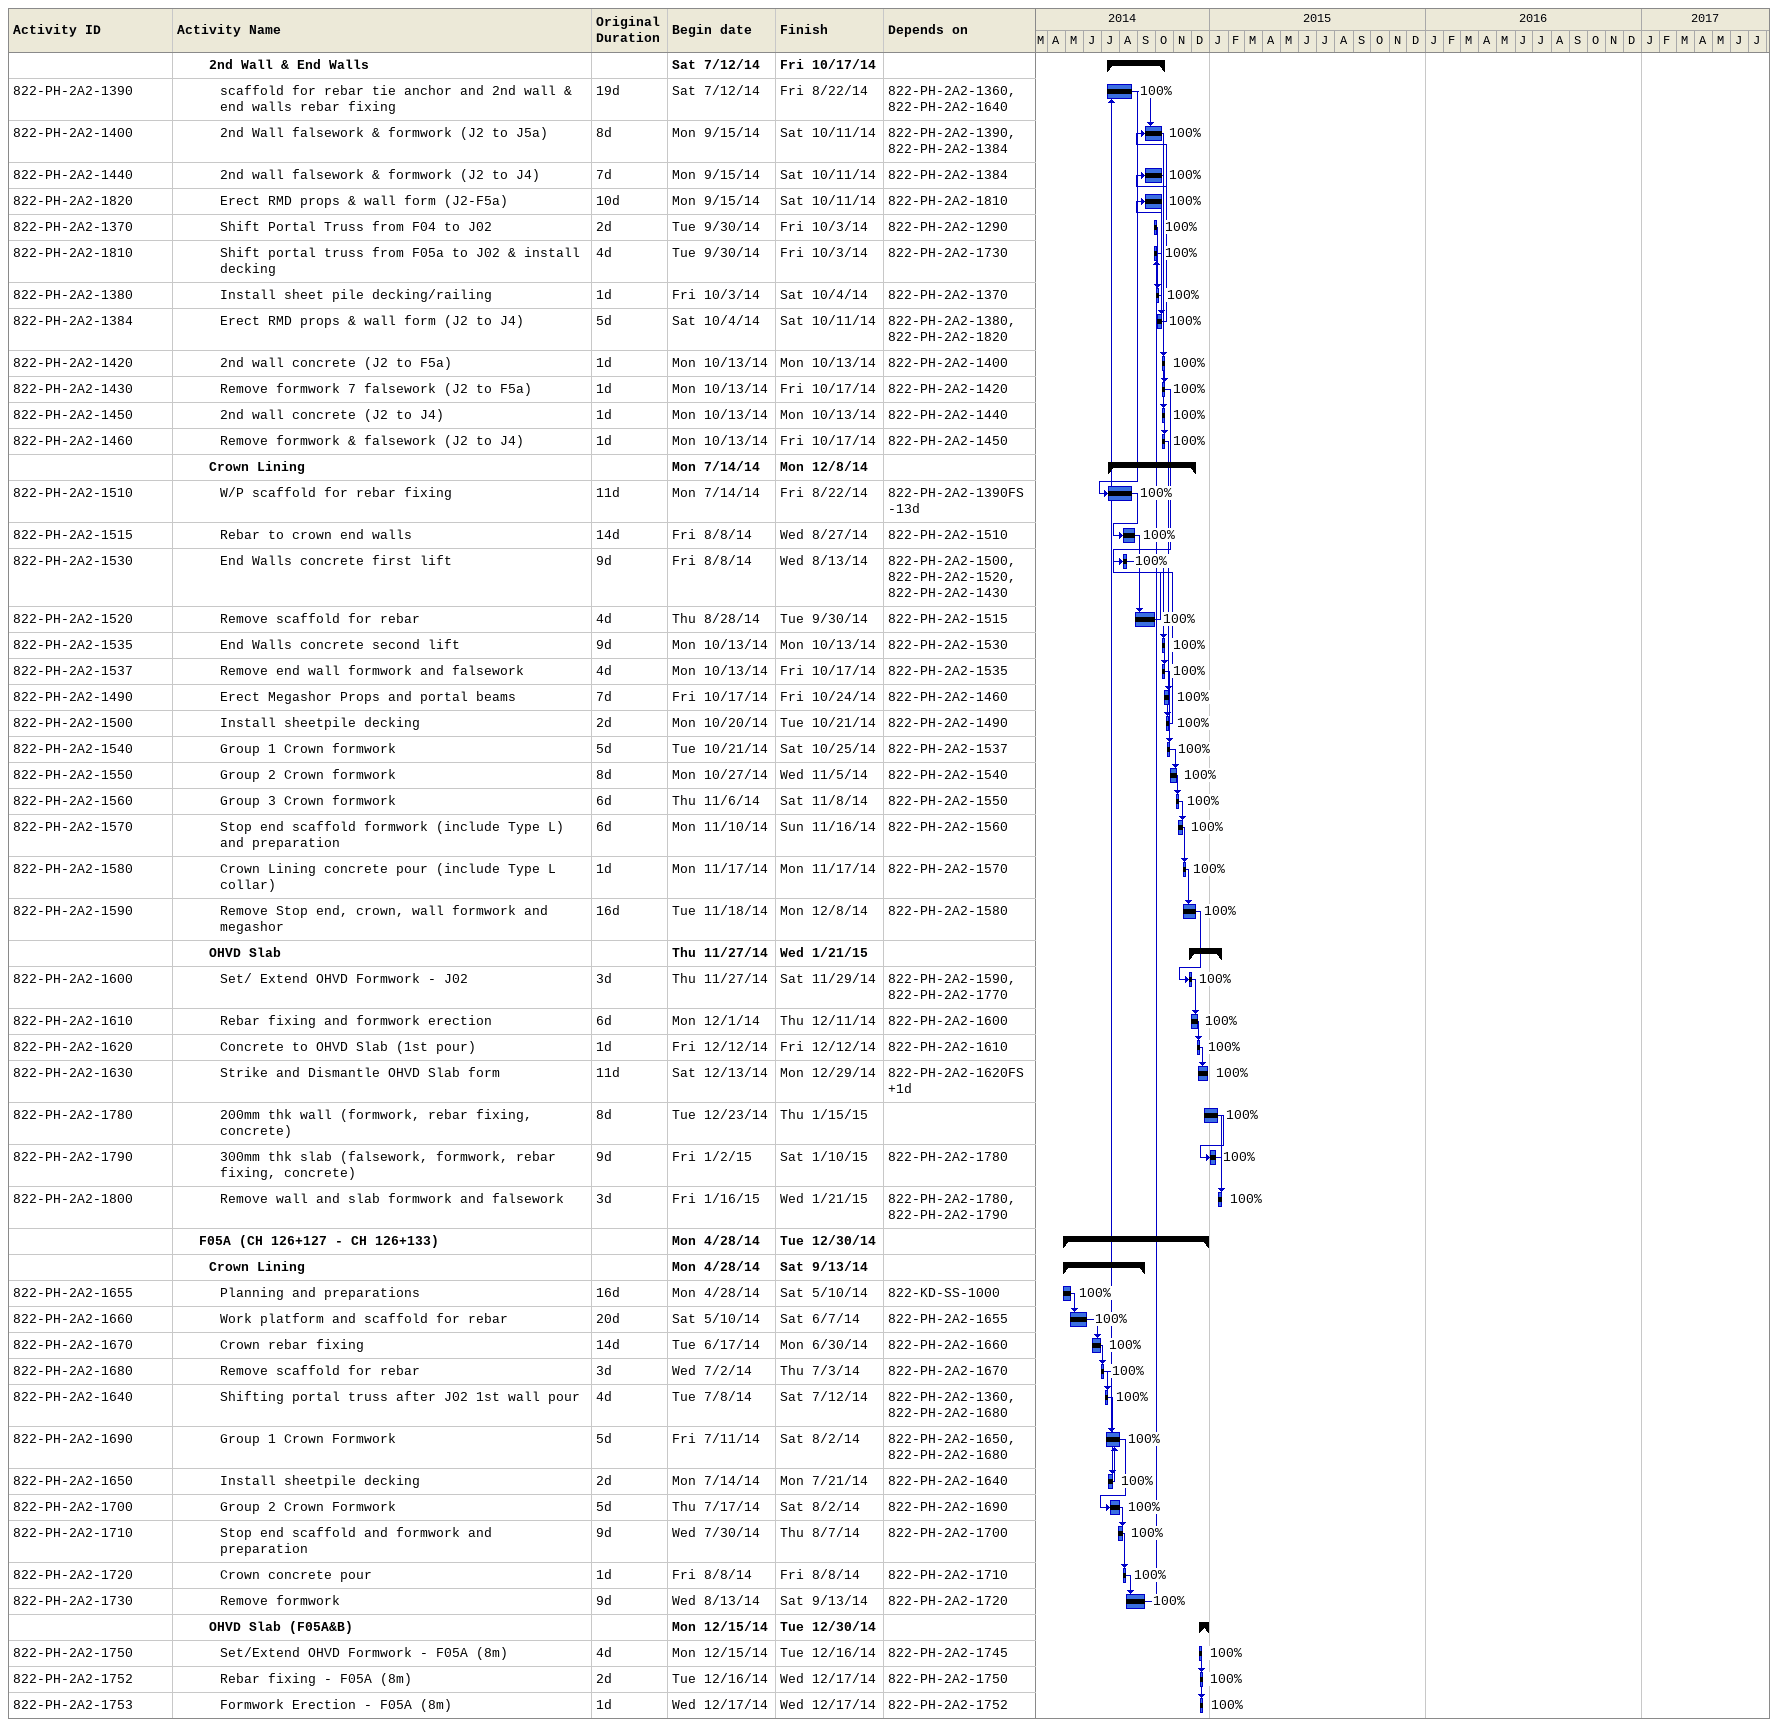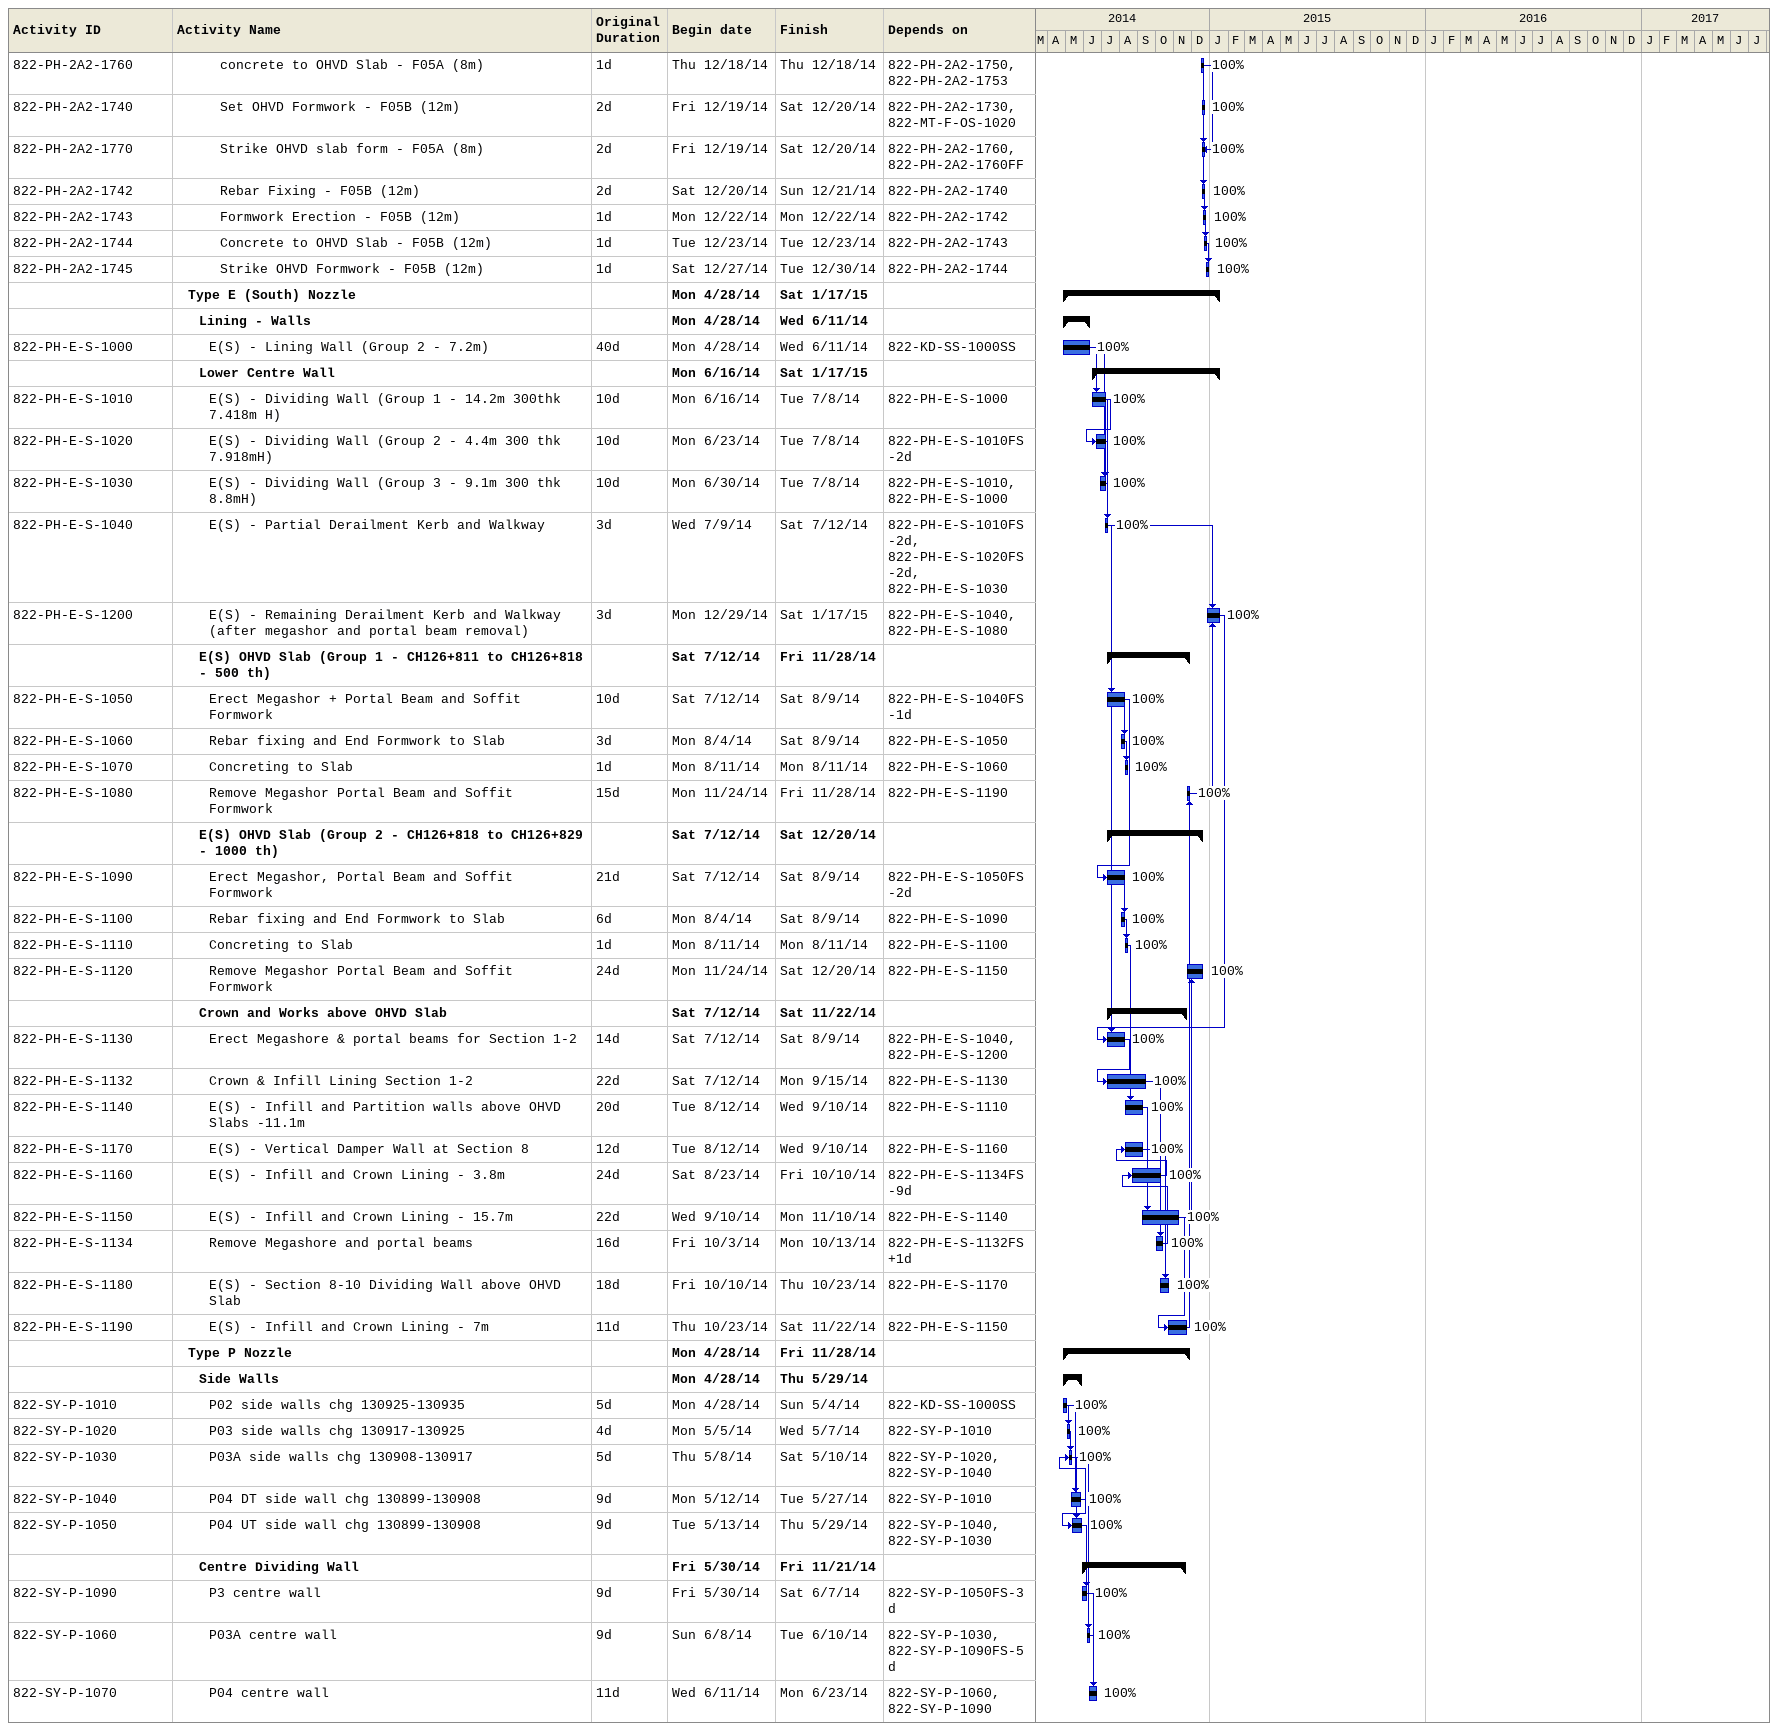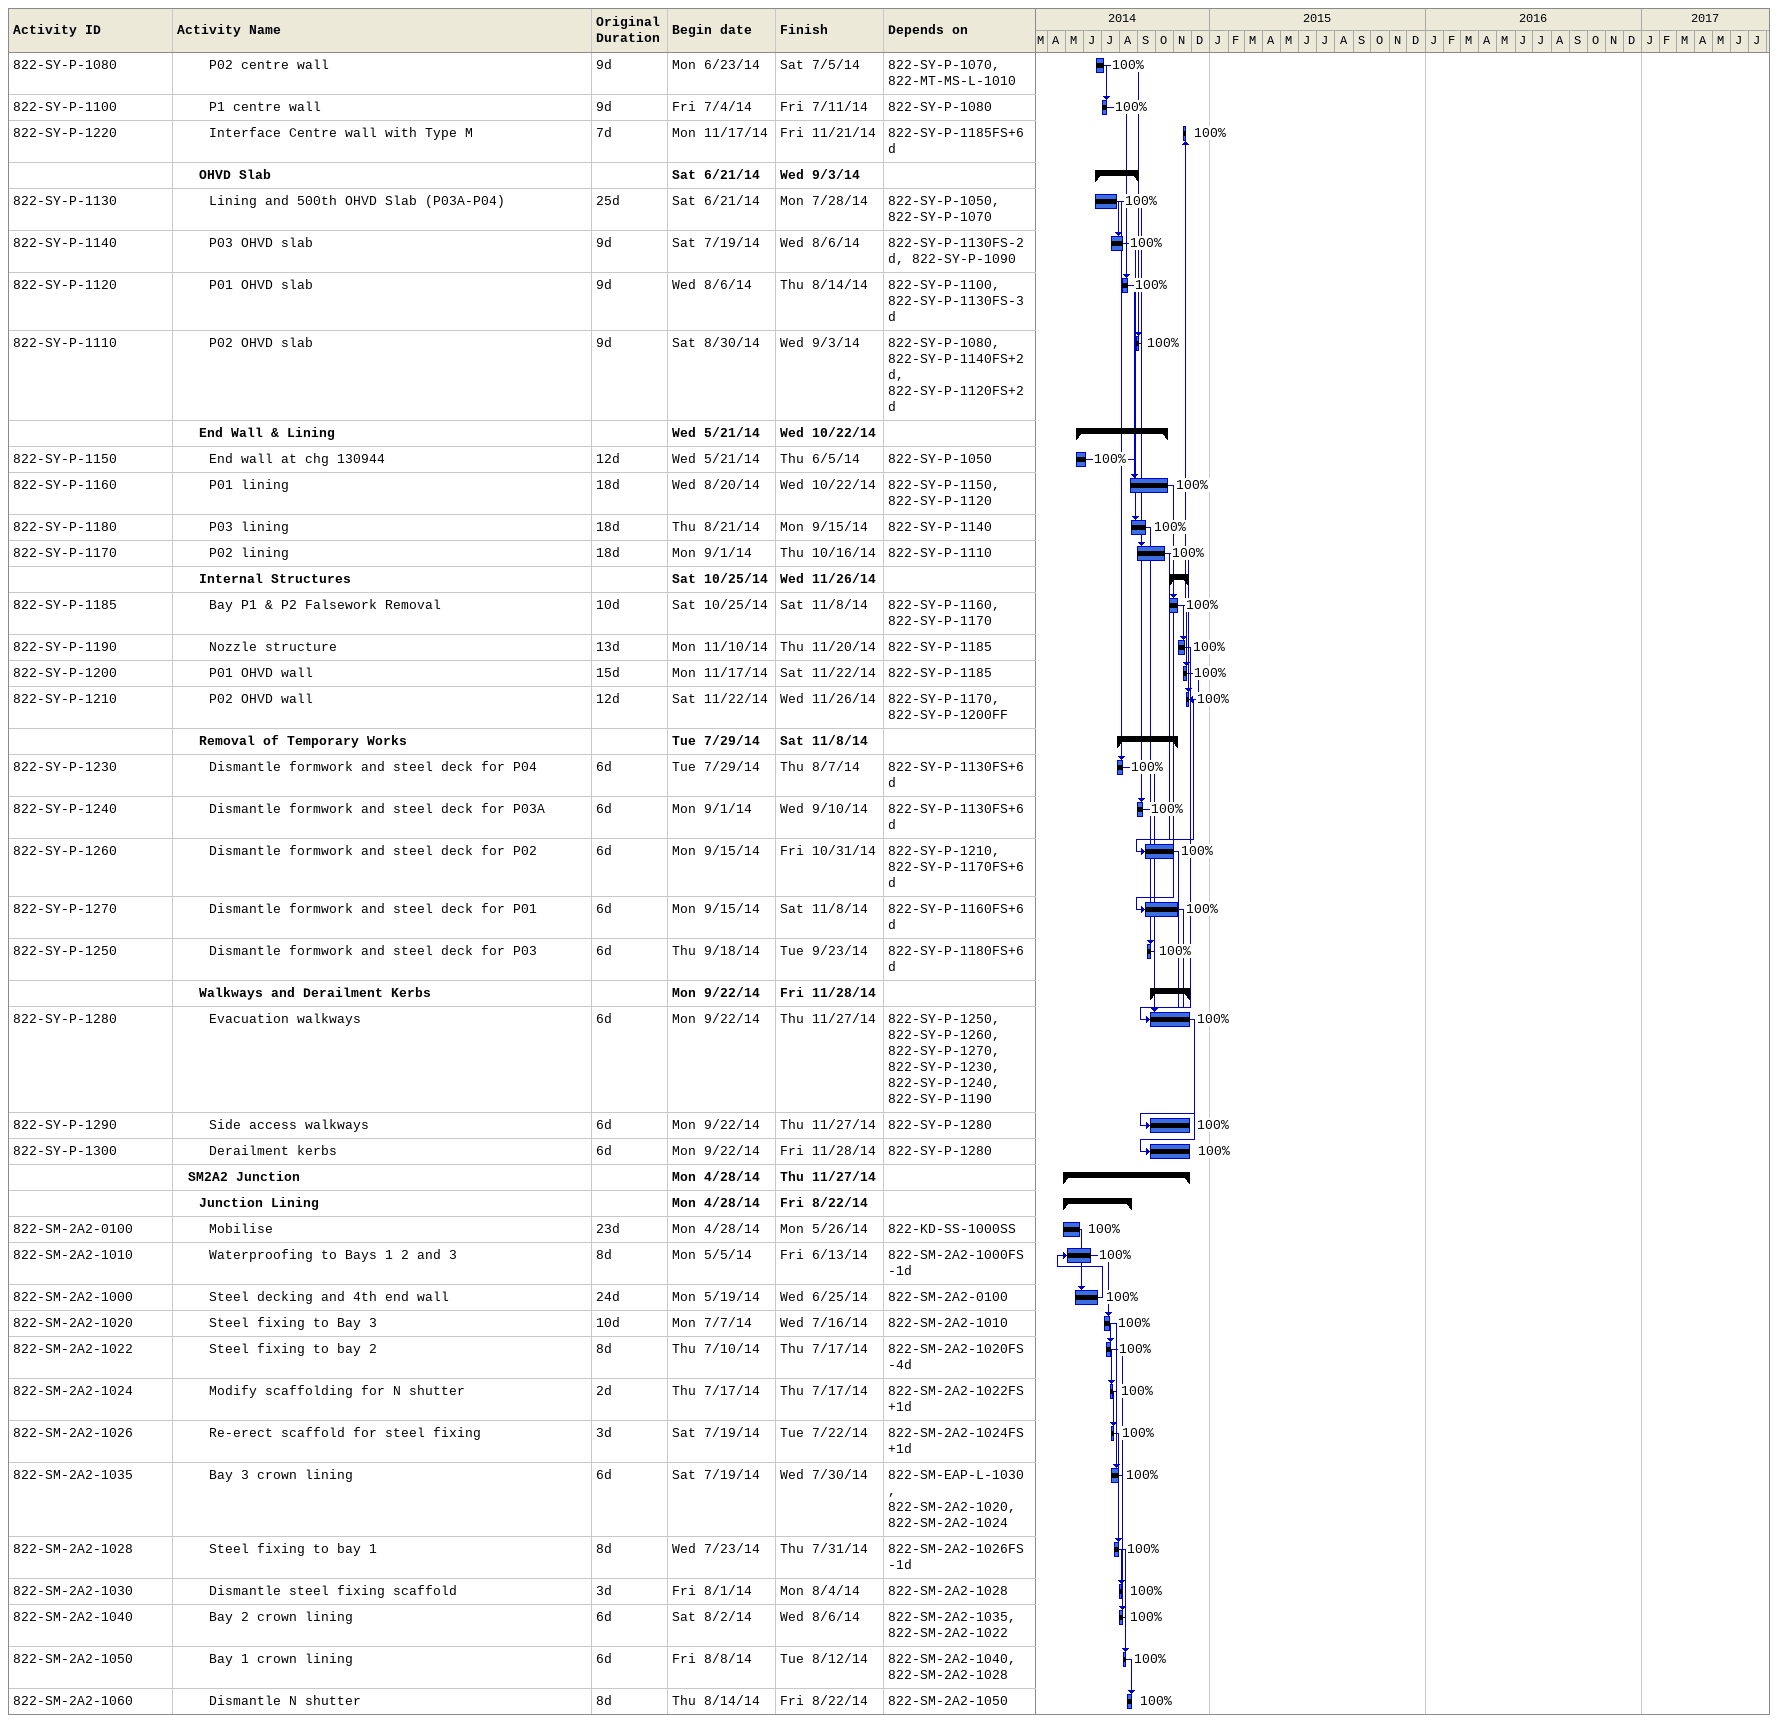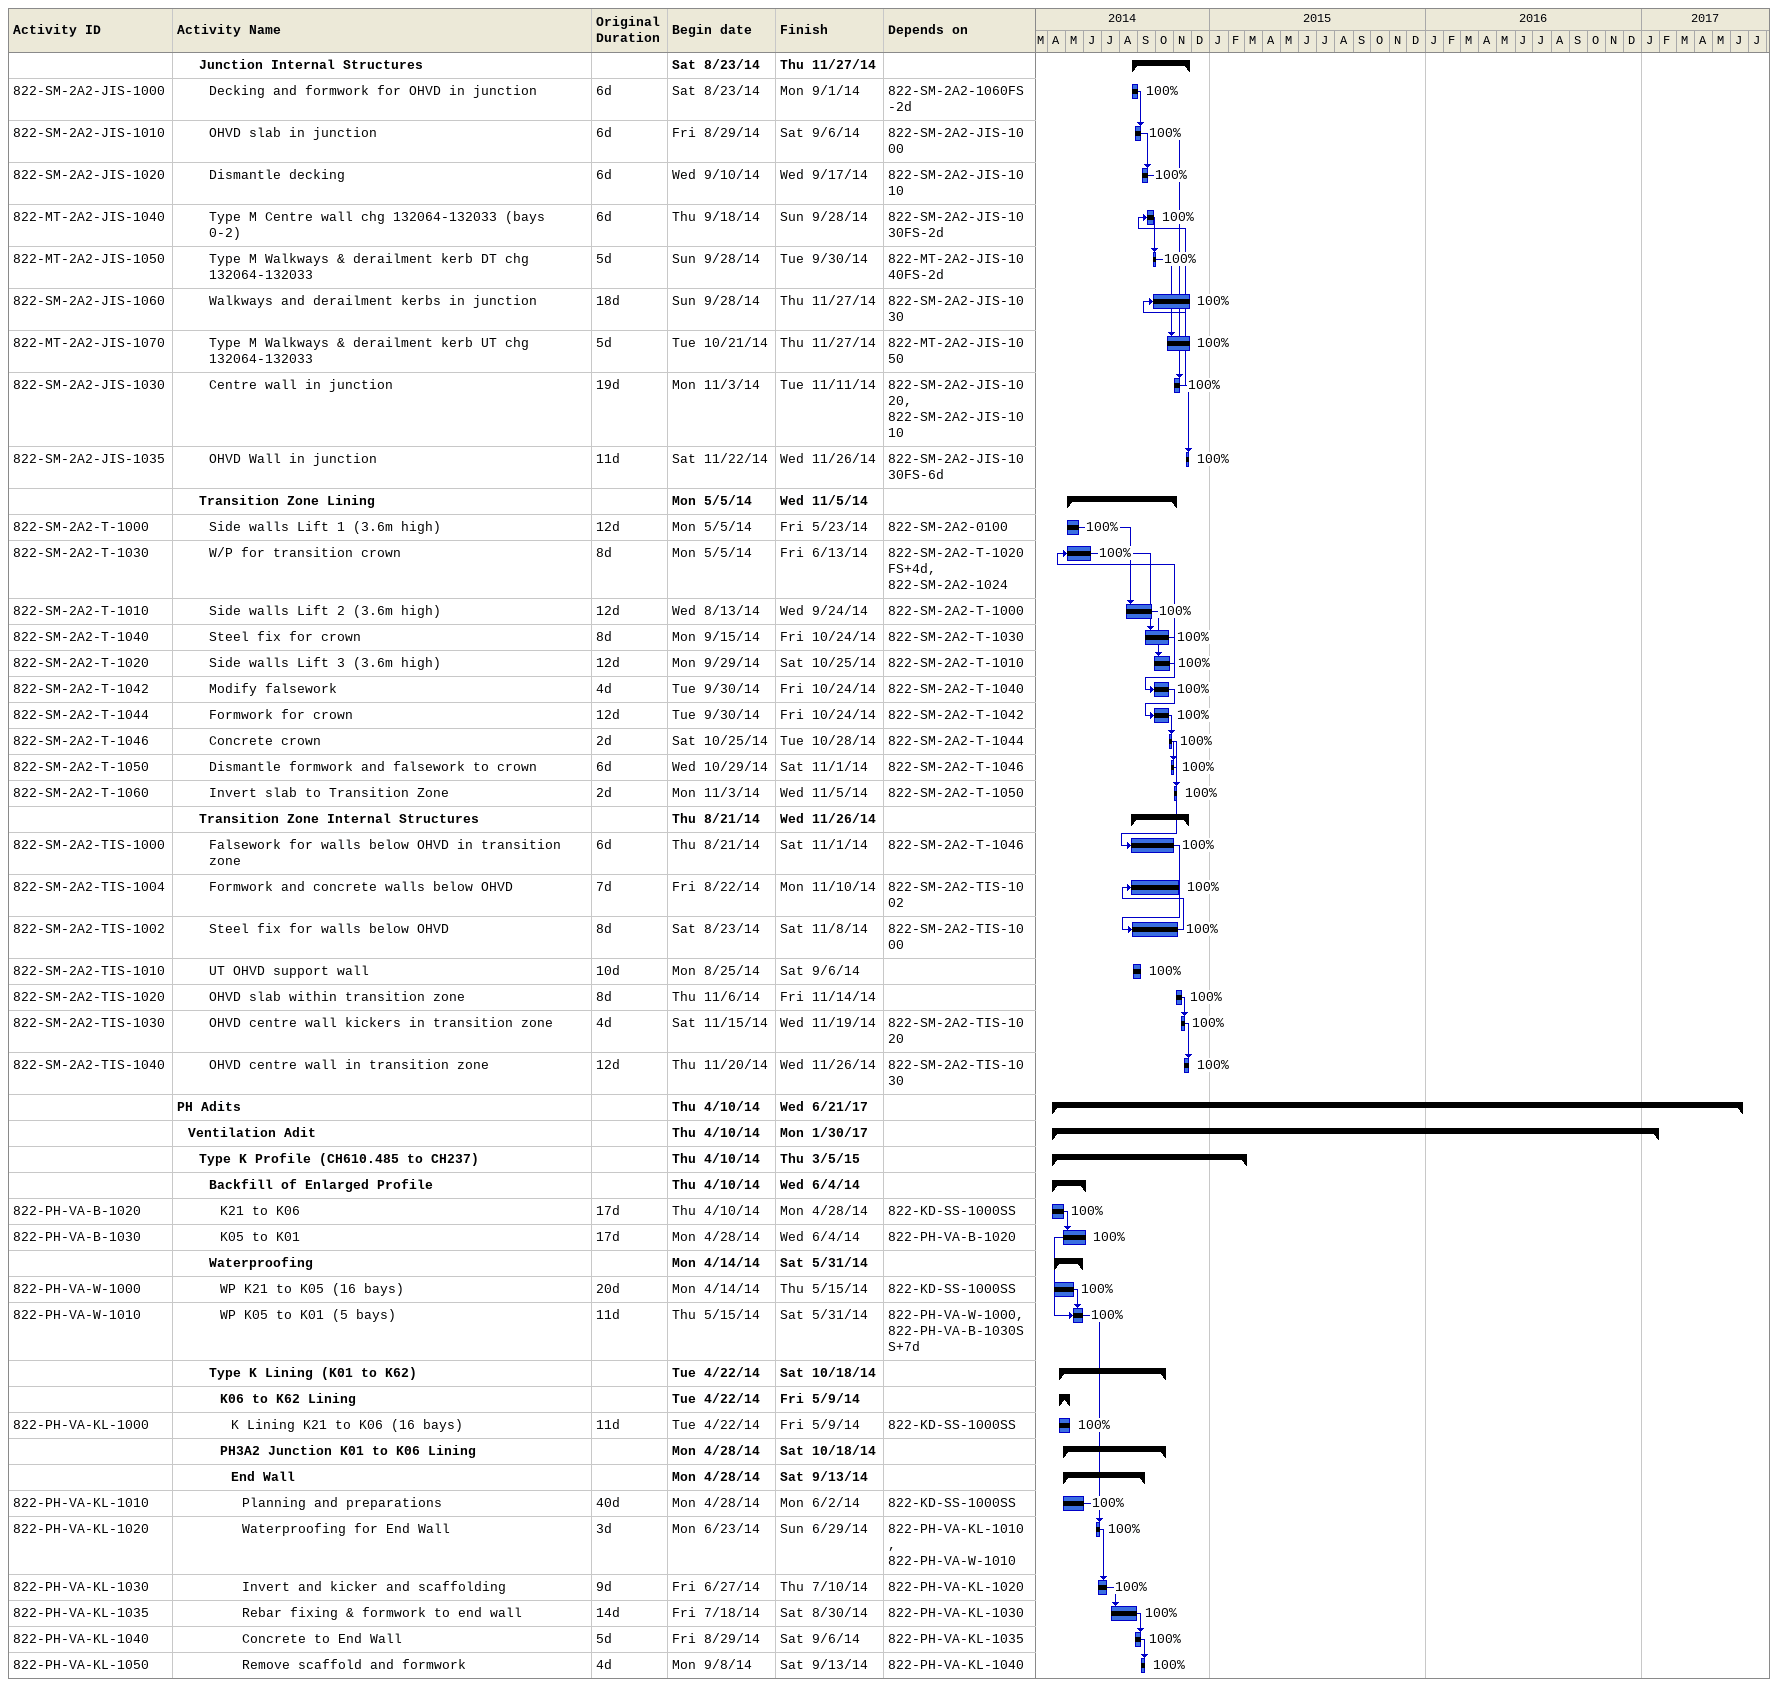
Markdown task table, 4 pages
| ID | Level | Task | Original duration | Start | Finish | Predecessors | % complete |
|---|---|---|---|---|---|---|---|
|  | 4 | **2nd Wall & End Walls** |  | 2014-07-12 | 2014-10-17 |  |  |
| 822-PH-2A2-1390 | 5 | scaffold for rebar tie anchor and 2nd wall & end walls rebar fixing | 19d | 2014-07-12 | 2014-08-22 | 822-PH-2A2-1360, 822-PH-2A2-1640 | 100 |
| 822-PH-2A2-1400 | 5 | 2nd Wall falsework & formwork (J2 to J5a) | 8d | 2014-09-15 | 2014-10-11 | 822-PH-2A2-1390, 822-PH-2A2-1384 | 100 |
| 822-PH-2A2-1440 | 5 | 2nd wall falsework & formwork (J2 to J4) | 7d | 2014-09-15 | 2014-10-11 | 822-PH-2A2-1384 | 100 |
| 822-PH-2A2-1820 | 5 | Erect RMD props & wall form (J2-F5a) | 10d | 2014-09-15 | 2014-10-11 | 822-PH-2A2-1810 | 100 |
| 822-PH-2A2-1370 | 5 | Shift Portal Truss from F04 to J02 | 2d | 2014-09-30 | 2014-10-03 | 822-PH-2A2-1290 | 100 |
| 822-PH-2A2-1810 | 5 | Shift portal truss from F05a to J02 & install decking | 4d | 2014-09-30 | 2014-10-03 | 822-PH-2A2-1730 | 100 |
| 822-PH-2A2-1380 | 5 | Install sheet pile decking/railing | 1d | 2014-10-03 | 2014-10-04 | 822-PH-2A2-1370 | 100 |
| 822-PH-2A2-1384 | 5 | Erect RMD props & wall form (J2 to J4) | 5d | 2014-10-04 | 2014-10-11 | 822-PH-2A2-1380, 822-PH-2A2-1820 | 100 |
| 822-PH-2A2-1420 | 5 | 2nd wall concrete (J2 to F5a) | 1d | 2014-10-13 | 2014-10-13 | 822-PH-2A2-1400 | 100 |
| 822-PH-2A2-1430 | 5 | Remove formwork 7 falsework (J2 to F5a) | 1d | 2014-10-13 | 2014-10-17 | 822-PH-2A2-1420 | 100 |
| 822-PH-2A2-1450 | 5 | 2nd wall concrete (J2 to J4) | 1d | 2014-10-13 | 2014-10-13 | 822-PH-2A2-1440 | 100 |
| 822-PH-2A2-1460 | 5 | Remove formwork & falsework (J2 to J4) | 1d | 2014-10-13 | 2014-10-17 | 822-PH-2A2-1450 | 100 |
|  | 4 | **Crown Lining** |  | 2014-07-14 | 2014-12-08 |  |  |
| 822-PH-2A2-1510 | 5 | W/P scaffold for rebar fixing | 11d | 2014-07-14 | 2014-08-22 | 822-PH-2A2-1390FS-13d | 100 |
| 822-PH-2A2-1515 | 5 | Rebar to crown end walls | 14d | 2014-08-08 | 2014-08-27 | 822-PH-2A2-1510 | 100 |
| 822-PH-2A2-1530 | 5 | End Walls concrete first lift | 9d | 2014-08-08 | 2014-08-13 | 822-PH-2A2-1500, 822-PH-2A2-1520, 822-PH-2A2-1430 | 100 |
| 822-PH-2A2-1520 | 5 | Remove scaffold for rebar | 4d | 2014-08-28 | 2014-09-30 | 822-PH-2A2-1515 | 100 |
| 822-PH-2A2-1535 | 5 | End Walls concrete second lift | 9d | 2014-10-13 | 2014-10-13 | 822-PH-2A2-1530 | 100 |
| 822-PH-2A2-1537 | 5 | Remove end wall formwork and falsework | 4d | 2014-10-13 | 2014-10-17 | 822-PH-2A2-1535 | 100 |
| 822-PH-2A2-1490 | 5 | Erect Megashor Props and portal beams | 7d | 2014-10-17 | 2014-10-24 | 822-PH-2A2-1460 | 100 |
| 822-PH-2A2-1500 | 5 | Install sheetpile decking | 2d | 2014-10-20 | 2014-10-21 | 822-PH-2A2-1490 | 100 |
| 822-PH-2A2-1540 | 5 | Group 1 Crown formwork | 5d | 2014-10-21 | 2014-10-25 | 822-PH-2A2-1537 | 100 |
| 822-PH-2A2-1550 | 5 | Group 2 Crown formwork | 8d | 2014-10-27 | 2014-11-05 | 822-PH-2A2-1540 | 100 |
| 822-PH-2A2-1560 | 5 | Group 3 Crown formwork | 6d | 2014-11-06 | 2014-11-08 | 822-PH-2A2-1550 | 100 |
| 822-PH-2A2-1570 | 5 | Stop end scaffold formwork (include Type L) and preparation | 6d | 2014-11-10 | 2014-11-16 | 822-PH-2A2-1560 | 100 |
| 822-PH-2A2-1580 | 5 | Crown Lining concrete pour (include Type L collar) | 1d | 2014-11-17 | 2014-11-17 | 822-PH-2A2-1570 | 100 |
| 822-PH-2A2-1590 | 5 | Remove Stop end, crown, wall formwork and megashor | 16d | 2014-11-18 | 2014-12-08 | 822-PH-2A2-1580 | 100 |
|  | 4 | **OHVD Slab** |  | 2014-11-27 | 2015-01-21 |  |  |
| 822-PH-2A2-1600 | 5 | Set/ Extend OHVD Formwork - J02 | 3d | 2014-11-27 | 2014-11-29 | 822-PH-2A2-1590, 822-PH-2A2-1770 | 100 |
| 822-PH-2A2-1610 | 5 | Rebar fixing and formwork erection | 6d | 2014-12-01 | 2014-12-11 | 822-PH-2A2-1600 | 100 |
| 822-PH-2A2-1620 | 5 | Concrete to OHVD Slab (1st pour) | 1d | 2014-12-12 | 2014-12-12 | 822-PH-2A2-1610 | 100 |
| 822-PH-2A2-1630 | 5 | Strike and Dismantle OHVD Slab form | 11d | 2014-12-13 | 2014-12-29 | 822-PH-2A2-1620FS+1d | 100 |
| 822-PH-2A2-1780 | 5 | 200mm thk wall (formwork, rebar fixing, concrete) | 8d | 2014-12-23 | 2015-01-15 |  | 100 |
| 822-PH-2A2-1790 | 5 | 300mm thk slab (falsework, formwork, rebar fixing, concrete) | 9d | 2015-01-02 | 2015-01-10 | 822-PH-2A2-1780 | 100 |
| 822-PH-2A2-1800 | 5 | Remove wall and slab formwork and falsework | 3d | 2015-01-16 | 2015-01-21 | 822-PH-2A2-1780, 822-PH-2A2-1790 | 100 |
|  | 3 | **F05A (CH 126+127 - CH 126+133)** |  | 2014-04-28 | 2014-12-30 |  |  |
|  | 4 | **Crown Lining** |  | 2014-04-28 | 2014-09-13 |  |  |
| 822-PH-2A2-1655 | 5 | Planning and preparations | 16d | 2014-04-28 | 2014-05-10 | 822-KD-SS-1000 | 100 |
| 822-PH-2A2-1660 | 5 | Work platform and scaffold for rebar | 20d | 2014-05-10 | 2014-06-07 | 822-PH-2A2-1655 | 100 |
| 822-PH-2A2-1670 | 5 | Crown rebar fixing | 14d | 2014-06-17 | 2014-06-30 | 822-PH-2A2-1660 | 100 |
| 822-PH-2A2-1680 | 5 | Remove scaffold for rebar | 3d | 2014-07-02 | 2014-07-03 | 822-PH-2A2-1670 | 100 |
| 822-PH-2A2-1640 | 5 | Shifting portal truss after J02 1st wall pour | 4d | 2014-07-08 | 2014-07-12 | 822-PH-2A2-1360, 822-PH-2A2-1680 | 100 |
| 822-PH-2A2-1690 | 5 | Group 1 Crown Formwork | 5d | 2014-07-11 | 2014-08-02 | 822-PH-2A2-1650, 822-PH-2A2-1680 | 100 |
| 822-PH-2A2-1650 | 5 | Install sheetpile decking | 2d | 2014-07-14 | 2014-07-21 | 822-PH-2A2-1640 | 100 |
| 822-PH-2A2-1700 | 5 | Group 2 Crown Formwork | 5d | 2014-07-17 | 2014-08-02 | 822-PH-2A2-1690 | 100 |
| 822-PH-2A2-1710 | 5 | Stop end scaffold and formwork and preparation | 9d | 2014-07-30 | 2014-08-07 | 822-PH-2A2-1700 | 100 |
| 822-PH-2A2-1720 | 5 | Crown concrete pour | 1d | 2014-08-08 | 2014-08-08 | 822-PH-2A2-1710 | 100 |
| 822-PH-2A2-1730 | 5 | Remove formwork | 9d | 2014-08-13 | 2014-09-13 | 822-PH-2A2-1720 | 100 |
|  | 4 | **OHVD Slab (F05A&B)** |  | 2014-12-15 | 2014-12-30 |  |  |
| 822-PH-2A2-1750 | 5 | Set/Extend OHVD Formwork - F05A (8m) | 4d | 2014-12-15 | 2014-12-16 | 822-PH-2A2-1745 | 100 |
| 822-PH-2A2-1752 | 5 | Rebar fixing - F05A (8m) | 2d | 2014-12-16 | 2014-12-17 | 822-PH-2A2-1750 | 100 |
| 822-PH-2A2-1753 | 5 | Formwork Erection - F05A (8m) | 1d | 2014-12-17 | 2014-12-17 | 822-PH-2A2-1752 | 100 |
| 822-PH-2A2-1760 | 5 | concrete to OHVD Slab - F05A (8m) | 1d | 2014-12-18 | 2014-12-18 | 822-PH-2A2-1750, 822-PH-2A2-1753 | 100 |
| 822-PH-2A2-1740 | 5 | Set OHVD Formwork - F05B (12m) | 2d | 2014-12-19 | 2014-12-20 | 822-PH-2A2-1730, 822-MT-F-OS-1020 | 100 |
| 822-PH-2A2-1770 | 5 | Strike OHVD slab form - F05A (8m) | 2d | 2014-12-19 | 2014-12-20 | 822-PH-2A2-1760, 822-PH-2A2-1760FF | 100 |
| 822-PH-2A2-1742 | 5 | Rebar Fixing - F05B (12m) | 2d | 2014-12-20 | 2014-12-21 | 822-PH-2A2-1740 | 100 |
| 822-PH-2A2-1743 | 5 | Formwork Erection - F05B (12m) | 1d | 2014-12-22 | 2014-12-22 | 822-PH-2A2-1742 | 100 |
| 822-PH-2A2-1744 | 5 | Concrete to OHVD Slab - F05B (12m) | 1d | 2014-12-23 | 2014-12-23 | 822-PH-2A2-1743 | 100 |
| 822-PH-2A2-1745 | 5 | Strike OHVD Formwork - F05B (12m) | 1d | 2014-12-27 | 2014-12-30 | 822-PH-2A2-1744 | 100 |
|  | 2 | **Type E (South) Nozzle** |  | 2014-04-28 | 2015-01-17 |  |  |
|  | 3 | **Lining - Walls** |  | 2014-04-28 | 2014-06-11 |  |  |
| 822-PH-E-S-1000 | 4 | E(S) - Lining Wall (Group 2 - 7.2m) | 40d | 2014-04-28 | 2014-06-11 | 822-KD-SS-1000SS | 100 |
|  | 3 | **Lower Centre Wall** |  | 2014-06-16 | 2015-01-17 |  |  |
| 822-PH-E-S-1010 | 4 | E(S) - Dividing Wall (Group 1 - 14.2m 300thk 7.418m H) | 10d | 2014-06-16 | 2014-07-08 | 822-PH-E-S-1000 | 100 |
| 822-PH-E-S-1020 | 4 | E(S) - Dividing Wall (Group 2 - 4.4m 300 thk 7.918mH) | 10d | 2014-06-23 | 2014-07-08 | 822-PH-E-S-1010FS-2d | 100 |
| 822-PH-E-S-1030 | 4 | E(S) - Dividing Wall (Group 3 - 9.1m 300 thk 8.8mH) | 10d | 2014-06-30 | 2014-07-08 | 822-PH-E-S-1010, 822-PH-E-S-1000 | 100 |
| 822-PH-E-S-1040 | 4 | E(S) - Partial Derailment Kerb and Walkway | 3d | 2014-07-09 | 2014-07-12 | 822-PH-E-S-1010FS-2d, 822-PH-E-S-1020FS-2d, 822-PH-E-S-1030 | 100 |
| 822-PH-E-S-1200 | 4 | E(S) - Remaining Derailment Kerb and Walkway (after megashor and portal beam removal) | 3d | 2014-12-29 | 2015-01-17 | 822-PH-E-S-1040, 822-PH-E-S-1080 | 100 |
|  | 3 | **E(S) OHVD Slab (Group 1 - CH126+811 to CH126+818 - 500 th)** |  | 2014-07-12 | 2014-11-28 |  |  |
| 822-PH-E-S-1050 | 4 | Erect Megashor + Portal Beam and Soffit Formwork | 10d | 2014-07-12 | 2014-08-09 | 822-PH-E-S-1040FS-1d | 100 |
| 822-PH-E-S-1060 | 4 | Rebar fixing and End Formwork to Slab | 3d | 2014-08-04 | 2014-08-09 | 822-PH-E-S-1050 | 100 |
| 822-PH-E-S-1070 | 4 | Concreting to Slab | 1d | 2014-08-11 | 2014-08-11 | 822-PH-E-S-1060 | 100 |
| 822-PH-E-S-1080 | 4 | Remove Megashor Portal Beam and Soffit Formwork | 15d | 2014-11-24 | 2014-11-28 | 822-PH-E-S-1190 | 100 |
|  | 3 | **E(S) OHVD Slab (Group 2 - CH126+818 to CH126+829 - 1000 th)** |  | 2014-07-12 | 2014-12-20 |  |  |
| 822-PH-E-S-1090 | 4 | Erect Megashor, Portal Beam and Soffit Formwork | 21d | 2014-07-12 | 2014-08-09 | 822-PH-E-S-1050FS-2d | 100 |
| 822-PH-E-S-1100 | 4 | Rebar fixing and End Formwork to Slab | 6d | 2014-08-04 | 2014-08-09 | 822-PH-E-S-1090 | 100 |
| 822-PH-E-S-1110 | 4 | Concreting to Slab | 1d | 2014-08-11 | 2014-08-11 | 822-PH-E-S-1100 | 100 |
| 822-PH-E-S-1120 | 4 | Remove Megashor Portal Beam and Soffit Formwork | 24d | 2014-11-24 | 2014-12-20 | 822-PH-E-S-1150 | 100 |
|  | 3 | **Crown and Works above OHVD Slab** |  | 2014-07-12 | 2014-11-22 |  |  |
| 822-PH-E-S-1130 | 4 | Erect Megashore & portal beams for Section 1-2 | 14d | 2014-07-12 | 2014-08-09 | 822-PH-E-S-1040, 822-PH-E-S-1200 | 100 |
| 822-PH-E-S-1132 | 4 | Crown & Infill Lining Section 1-2 | 22d | 2014-07-12 | 2014-09-15 | 822-PH-E-S-1130 | 100 |
| 822-PH-E-S-1140 | 4 | E(S) - Infill and Partition walls above OHVD Slabs -11.1m | 20d | 2014-08-12 | 2014-09-10 | 822-PH-E-S-1110 | 100 |
| 822-PH-E-S-1170 | 4 | E(S) - Vertical Damper Wall at Section 8 | 12d | 2014-08-12 | 2014-09-10 | 822-PH-E-S-1160 | 100 |
| 822-PH-E-S-1160 | 4 | E(S) - Infill and Crown Lining - 3.8m | 24d | 2014-08-23 | 2014-10-10 | 822-PH-E-S-1134FS-9d | 100 |
| 822-PH-E-S-1150 | 4 | E(S) - Infill and Crown Lining - 15.7m | 22d | 2014-09-10 | 2014-11-10 | 822-PH-E-S-1140 | 100 |
| 822-PH-E-S-1134 | 4 | Remove Megashore and portal beams | 16d | 2014-10-03 | 2014-10-13 | 822-PH-E-S-1132FS+1d | 100 |
| 822-PH-E-S-1180 | 4 | E(S) - Section 8-10 Dividing Wall above OHVD Slab | 18d | 2014-10-10 | 2014-10-23 | 822-PH-E-S-1170 | 100 |
| 822-PH-E-S-1190 | 4 | E(S) - Infill and Crown Lining - 7m | 11d | 2014-10-23 | 2014-11-22 | 822-PH-E-S-1150 | 100 |
|  | 2 | **Type P Nozzle** |  | 2014-04-28 | 2014-11-28 |  |  |
|  | 3 | **Side Walls** |  | 2014-04-28 | 2014-05-29 |  |  |
| 822-SY-P-1010 | 4 | P02 side walls chg 130925-130935 | 5d | 2014-04-28 | 2014-05-04 | 822-KD-SS-1000SS | 100 |
| 822-SY-P-1020 | 4 | P03 side walls chg 130917-130925 | 4d | 2014-05-05 | 2014-05-07 | 822-SY-P-1010 | 100 |
| 822-SY-P-1030 | 4 | P03A side walls chg 130908-130917 | 5d | 2014-05-08 | 2014-05-10 | 822-SY-P-1020, 822-SY-P-1040 | 100 |
| 822-SY-P-1040 | 4 | P04 DT side wall chg 130899-130908 | 9d | 2014-05-12 | 2014-05-27 | 822-SY-P-1010 | 100 |
| 822-SY-P-1050 | 4 | P04 UT side wall chg 130899-130908 | 9d | 2014-05-13 | 2014-05-29 | 822-SY-P-1040, 822-SY-P-1030 | 100 |
|  | 3 | **Centre Dividing Wall** |  | 2014-05-30 | 2014-11-21 |  |  |
| 822-SY-P-1090 | 4 | P3 centre wall | 9d | 2014-05-30 | 2014-06-07 | 822-SY-P-1050FS-3d | 100 |
| 822-SY-P-1060 | 4 | P03A centre wall | 9d | 2014-06-08 | 2014-06-10 | 822-SY-P-1030, 822-SY-P-1090FS-5d | 100 |
| 822-SY-P-1070 | 4 | P04 centre wall | 11d | 2014-06-11 | 2014-06-23 | 822-SY-P-1060, 822-SY-P-1090 | 100 |
| 822-SY-P-1080 | 4 | P02 centre wall | 9d | 2014-06-23 | 2014-07-05 | 822-SY-P-1070, 822-MT-MS-L-1010 | 100 |
| 822-SY-P-1100 | 4 | P1 centre wall | 9d | 2014-07-04 | 2014-07-11 | 822-SY-P-1080 | 100 |
| 822-SY-P-1220 | 4 | Interface Centre wall with Type M | 7d | 2014-11-17 | 2014-11-21 | 822-SY-P-1185FS+6d | 100 |
|  | 3 | **OHVD Slab** |  | 2014-06-21 | 2014-09-03 |  |  |
| 822-SY-P-1130 | 4 | Lining and 500th OHVD Slab (P03A-P04) | 25d | 2014-06-21 | 2014-07-28 | 822-SY-P-1050, 822-SY-P-1070 | 100 |
| 822-SY-P-1140 | 4 | P03 OHVD slab | 9d | 2014-07-19 | 2014-08-06 | 822-SY-P-1130FS-2d, 822-SY-P-1090 | 100 |
| 822-SY-P-1120 | 4 | P01 OHVD slab | 9d | 2014-08-06 | 2014-08-14 | 822-SY-P-1100, 822-SY-P-1130FS-3d | 100 |
| 822-SY-P-1110 | 4 | P02 OHVD slab | 9d | 2014-08-30 | 2014-09-03 | 822-SY-P-1080, 822-SY-P-1140FS+2d, 822-SY-P-1120FS+2d | 100 |
|  | 3 | **End Wall & Lining** |  | 2014-05-21 | 2014-10-22 |  |  |
| 822-SY-P-1150 | 4 | End wall at chg 130944 | 12d | 2014-05-21 | 2014-06-05 | 822-SY-P-1050 | 100 |
| 822-SY-P-1160 | 4 | P01 lining | 18d | 2014-08-20 | 2014-10-22 | 822-SY-P-1150, 822-SY-P-1120 | 100 |
| 822-SY-P-1180 | 4 | P03 lining | 18d | 2014-08-21 | 2014-09-15 | 822-SY-P-1140 | 100 |
| 822-SY-P-1170 | 4 | P02 lining | 18d | 2014-09-01 | 2014-10-16 | 822-SY-P-1110 | 100 |
|  | 3 | **Internal Structures** |  | 2014-10-25 | 2014-11-26 |  |  |
| 822-SY-P-1185 | 4 | Bay P1 & P2 Falsework Removal | 10d | 2014-10-25 | 2014-11-08 | 822-SY-P-1160, 822-SY-P-1170 | 100 |
| 822-SY-P-1190 | 4 | Nozzle structure | 13d | 2014-11-10 | 2014-11-20 | 822-SY-P-1185 | 100 |
| 822-SY-P-1200 | 4 | P01 OHVD wall | 15d | 2014-11-17 | 2014-11-22 | 822-SY-P-1185 | 100 |
| 822-SY-P-1210 | 4 | P02 OHVD wall | 12d | 2014-11-22 | 2014-11-26 | 822-SY-P-1170, 822-SY-P-1200FF | 100 |
|  | 3 | **Removal of Temporary Works** |  | 2014-07-29 | 2014-11-08 |  |  |
| 822-SY-P-1230 | 4 | Dismantle formwork and steel deck for P04 | 6d | 2014-07-29 | 2014-08-07 | 822-SY-P-1130FS+6d | 100 |
| 822-SY-P-1240 | 4 | Dismantle formwork and steel deck for P03A | 6d | 2014-09-01 | 2014-09-10 | 822-SY-P-1130FS+6d | 100 |
| 822-SY-P-1260 | 4 | Dismantle formwork and steel deck for P02 | 6d | 2014-09-15 | 2014-10-31 | 822-SY-P-1210, 822-SY-P-1170FS+6d | 100 |
| 822-SY-P-1270 | 4 | Dismantle formwork and steel deck for P01 | 6d | 2014-09-15 | 2014-11-08 | 822-SY-P-1160FS+6d | 100 |
| 822-SY-P-1250 | 4 | Dismantle formwork and steel deck for P03 | 6d | 2014-09-18 | 2014-09-23 | 822-SY-P-1180FS+6d | 100 |
|  | 3 | **Walkways and Derailment Kerbs** |  | 2014-09-22 | 2014-11-28 |  |  |
| 822-SY-P-1280 | 4 | Evacuation walkways | 6d | 2014-09-22 | 2014-11-27 | 822-SY-P-1250, 822-SY-P-1260, 822-SY-P-1270, 822-SY-P-1230, 822-SY-P-1240, 822-SY-P-1190 | 100 |
| 822-SY-P-1290 | 4 | Side access walkways | 6d | 2014-09-22 | 2014-11-27 | 822-SY-P-1280 | 100 |
| 822-SY-P-1300 | 4 | Derailment kerbs | 6d | 2014-09-22 | 2014-11-28 | 822-SY-P-1280 | 100 |
|  | 2 | **SM2A2 Junction** |  | 2014-04-28 | 2014-11-27 |  |  |
|  | 3 | **Junction Lining** |  | 2014-04-28 | 2014-08-22 |  |  |
| 822-SM-2A2-0100 | 4 | Mobilise | 23d | 2014-04-28 | 2014-05-26 | 822-KD-SS-1000SS | 100 |
| 822-SM-2A2-1010 | 4 | Waterproofing to Bays 1 2 and 3 | 8d | 2014-05-05 | 2014-06-13 | 822-SM-2A2-1000FS-1d | 100 |
| 822-SM-2A2-1000 | 4 | Steel decking and 4th end wall | 24d | 2014-05-19 | 2014-06-25 | 822-SM-2A2-0100 | 100 |
| 822-SM-2A2-1020 | 4 | Steel fixing to Bay 3 | 10d | 2014-07-07 | 2014-07-16 | 822-SM-2A2-1010 | 100 |
| 822-SM-2A2-1022 | 4 | Steel fixing to bay 2 | 8d | 2014-07-10 | 2014-07-17 | 822-SM-2A2-1020FS-4d | 100 |
| 822-SM-2A2-1024 | 4 | Modify scaffolding for N shutter | 2d | 2014-07-17 | 2014-07-17 | 822-SM-2A2-1022FS+1d | 100 |
| 822-SM-2A2-1026 | 4 | Re-erect scaffold for steel fixing | 3d | 2014-07-19 | 2014-07-22 | 822-SM-2A2-1024FS+1d | 100 |
| 822-SM-2A2-1035 | 4 | Bay 3 crown lining | 6d | 2014-07-19 | 2014-07-30 | 822-SM-EAP-L-1030, 822-SM-2A2-1020, 822-SM-2A2-1024 | 100 |
| 822-SM-2A2-1028 | 4 | Steel fixing to bay 1 | 8d | 2014-07-23 | 2014-07-31 | 822-SM-2A2-1026FS-1d | 100 |
| 822-SM-2A2-1030 | 4 | Dismantle steel fixing scaffold | 3d | 2014-08-01 | 2014-08-04 | 822-SM-2A2-1028 | 100 |
| 822-SM-2A2-1040 | 4 | Bay 2 crown lining | 6d | 2014-08-02 | 2014-08-06 | 822-SM-2A2-1035, 822-SM-2A2-1022 | 100 |
| 822-SM-2A2-1050 | 4 | Bay 1 crown lining | 6d | 2014-08-08 | 2014-08-12 | 822-SM-2A2-1040, 822-SM-2A2-1028 | 100 |
| 822-SM-2A2-1060 | 4 | Dismantle N shutter | 8d | 2014-08-14 | 2014-08-22 | 822-SM-2A2-1050 | 100 |
|  | 3 | **Junction Internal Structures** |  | 2014-08-23 | 2014-11-27 |  |  |
| 822-SM-2A2-JIS-1000 | 4 | Decking and formwork for OHVD in junction | 6d | 2014-08-23 | 2014-09-01 | 822-SM-2A2-1060FS-2d | 100 |
| 822-SM-2A2-JIS-1010 | 4 | OHVD slab in junction | 6d | 2014-08-29 | 2014-09-06 | 822-SM-2A2-JIS-1000 | 100 |
| 822-SM-2A2-JIS-1020 | 4 | Dismantle decking | 6d | 2014-09-10 | 2014-09-17 | 822-SM-2A2-JIS-1010 | 100 |
| 822-MT-2A2-JIS-1040 | 4 | Type M Centre wall chg 132064-132033 (bays 0-2) | 6d | 2014-09-18 | 2014-09-28 | 822-SM-2A2-JIS-1030FS-2d | 100 |
| 822-MT-2A2-JIS-1050 | 4 | Type M Walkways & derailment kerb DT chg 132064-132033 | 5d | 2014-09-28 | 2014-09-30 | 822-MT-2A2-JIS-1040FS-2d | 100 |
| 822-SM-2A2-JIS-1060 | 4 | Walkways and derailment kerbs in junction | 18d | 2014-09-28 | 2014-11-27 | 822-SM-2A2-JIS-1030 | 100 |
| 822-MT-2A2-JIS-1070 | 4 | Type M Walkways & derailment kerb UT chg 132064-132033 | 5d | 2014-10-21 | 2014-11-27 | 822-MT-2A2-JIS-1050 | 100 |
| 822-SM-2A2-JIS-1030 | 4 | Centre wall in junction | 19d | 2014-11-03 | 2014-11-11 | 822-SM-2A2-JIS-1020, 822-SM-2A2-JIS-1010 | 100 |
| 822-SM-2A2-JIS-1035 | 4 | OHVD Wall in junction | 11d | 2014-11-22 | 2014-11-26 | 822-SM-2A2-JIS-1030FS-6d | 100 |
|  | 3 | **Transition Zone Lining** |  | 2014-05-05 | 2014-11-05 |  |  |
| 822-SM-2A2-T-1000 | 4 | Side walls Lift 1 (3.6m high) | 12d | 2014-05-05 | 2014-05-23 | 822-SM-2A2-0100 | 100 |
| 822-SM-2A2-T-1030 | 4 | W/P for transition crown | 8d | 2014-05-05 | 2014-06-13 | 822-SM-2A2-T-1020FS+4d, 822-SM-2A2-1024 | 100 |
| 822-SM-2A2-T-1010 | 4 | Side walls Lift 2 (3.6m high) | 12d | 2014-08-13 | 2014-09-24 | 822-SM-2A2-T-1000 | 100 |
| 822-SM-2A2-T-1040 | 4 | Steel fix for crown | 8d | 2014-09-15 | 2014-10-24 | 822-SM-2A2-T-1030 | 100 |
| 822-SM-2A2-T-1020 | 4 | Side walls Lift 3 (3.6m high) | 12d | 2014-09-29 | 2014-10-25 | 822-SM-2A2-T-1010 | 100 |
| 822-SM-2A2-T-1042 | 4 | Modify falsework | 4d | 2014-09-30 | 2014-10-24 | 822-SM-2A2-T-1040 | 100 |
| 822-SM-2A2-T-1044 | 4 | Formwork for crown | 12d | 2014-09-30 | 2014-10-24 | 822-SM-2A2-T-1042 | 100 |
| 822-SM-2A2-T-1046 | 4 | Concrete crown | 2d | 2014-10-25 | 2014-10-28 | 822-SM-2A2-T-1044 | 100 |
| 822-SM-2A2-T-1050 | 4 | Dismantle formwork and falsework to crown | 6d | 2014-10-29 | 2014-11-01 | 822-SM-2A2-T-1046 | 100 |
| 822-SM-2A2-T-1060 | 4 | Invert slab to Transition Zone | 2d | 2014-11-03 | 2014-11-05 | 822-SM-2A2-T-1050 | 100 |
|  | 3 | **Transition Zone Internal Structures** |  | 2014-08-21 | 2014-11-26 |  |  |
| 822-SM-2A2-TIS-1000 | 4 | Falsework for walls below OHVD in transition zone | 6d | 2014-08-21 | 2014-11-01 | 822-SM-2A2-T-1046 | 100 |
| 822-SM-2A2-TIS-1004 | 4 | Formwork and concrete walls below OHVD | 7d | 2014-08-22 | 2014-11-10 | 822-SM-2A2-TIS-1002 | 100 |
| 822-SM-2A2-TIS-1002 | 4 | Steel fix for walls below OHVD | 8d | 2014-08-23 | 2014-11-08 | 822-SM-2A2-TIS-1000 | 100 |
| 822-SM-2A2-TIS-1010 | 4 | UT OHVD support wall | 10d | 2014-08-25 | 2014-09-06 |  | 100 |
| 822-SM-2A2-TIS-1020 | 4 | OHVD slab within transition zone | 8d | 2014-11-06 | 2014-11-14 |  | 100 |
| 822-SM-2A2-TIS-1030 | 4 | OHVD centre wall kickers in transition zone | 4d | 2014-11-15 | 2014-11-19 | 822-SM-2A2-TIS-1020 | 100 |
| 822-SM-2A2-TIS-1040 | 4 | OHVD centre wall in transition zone | 12d | 2014-11-20 | 2014-11-26 | 822-SM-2A2-TIS-1030 | 100 |
|  | 1 | **PH Adits** |  | 2014-04-10 | 2017-06-21 |  |  |
|  | 2 | **Ventilation Adit** |  | 2014-04-10 | 2017-01-30 |  |  |
|  | 3 | **Type K Profile (CH610.485 to CH237)** |  | 2014-04-10 | 2015-03-05 |  |  |
|  | 4 | **Backfill of Enlarged Profile** |  | 2014-04-10 | 2014-06-04 |  |  |
| 822-PH-VA-B-1020 | 5 | K21 to K06 | 17d | 2014-04-10 | 2014-04-28 | 822-KD-SS-1000SS | 100 |
| 822-PH-VA-B-1030 | 5 | K05 to K01 | 17d | 2014-04-28 | 2014-06-04 | 822-PH-VA-B-1020 | 100 |
|  | 4 | **Waterproofing** |  | 2014-04-14 | 2014-05-31 |  |  |
| 822-PH-VA-W-1000 | 5 | WP K21 to K05 (16 bays) | 20d | 2014-04-14 | 2014-05-15 | 822-KD-SS-1000SS | 100 |
| 822-PH-VA-W-1010 | 5 | WP K05 to K01 (5 bays) | 11d | 2014-05-15 | 2014-05-31 | 822-PH-VA-W-1000, 822-PH-VA-B-1030SS+7d | 100 |
|  | 4 | **Type K Lining (K01 to K62)** |  | 2014-04-22 | 2014-10-18 |  |  |
|  | 5 | **K06 to K62 Lining** |  | 2014-04-22 | 2014-05-09 |  |  |
| 822-PH-VA-KL-1000 | 6 | K Lining K21 to K06 (16 bays) | 11d | 2014-04-22 | 2014-05-09 | 822-KD-SS-1000SS | 100 |
|  | 5 | **PH3A2 Junction K01 to K06 Lining** |  | 2014-04-28 | 2014-10-18 |  |  |
|  | 6 | **End Wall** |  | 2014-04-28 | 2014-09-13 |  |  |
| 822-PH-VA-KL-1010 | 7 | Planning and preparations | 40d | 2014-04-28 | 2014-06-02 | 822-KD-SS-1000SS | 100 |
| 822-PH-VA-KL-1020 | 7 | Waterproofing for End Wall | 3d | 2014-06-23 | 2014-06-29 | 822-PH-VA-KL-1010, 822-PH-VA-W-1010 | 100 |
| 822-PH-VA-KL-1030 | 7 | Invert and kicker and scaffolding | 9d | 2014-06-27 | 2014-07-10 | 822-PH-VA-KL-1020 | 100 |
| 822-PH-VA-KL-1035 | 7 | Rebar fixing & formwork to end wall | 14d | 2014-07-18 | 2014-08-30 | 822-PH-VA-KL-1030 | 100 |
| 822-PH-VA-KL-1040 | 7 | Concrete to End Wall | 5d | 2014-08-29 | 2014-09-06 | 822-PH-VA-KL-1035 | 100 |
| 822-PH-VA-KL-1050 | 7 | Remove scaffold and formwork | 4d | 2014-09-08 | 2014-09-13 | 822-PH-VA-KL-1040 | 100 |
